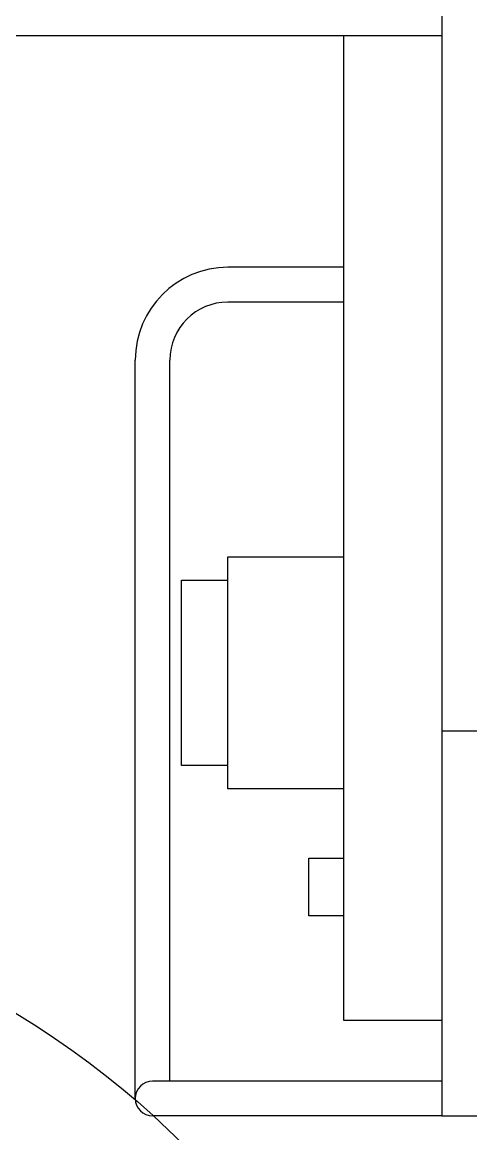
# Model space of a CAD drawing. Header units: millimetres. Extents: x -3377 to 119122, y -22007 to 15479.
# Drawn here: x 28829.1 to 28867.8, y 9999.5 to 10095.4 of the extents above; entities that cross this region are included whole.
import ezdxf

# ---------------------------------------------------------------- set-up
doc = ezdxf.new("R2010")
doc.units = ezdxf.units.MM
doc.header["$LTSCALE"] = 150
doc.header["$MEASUREMENT"] = 0
doc.linetypes.add('HIDDEN', pattern=[0.375, 0.25, -0.125])
doc.layers.get('0').update_dxf_attribs({"plot": 0})
for name, color, linetype in [('COL', 1, 'Continuous'), ('DIM1', 7, 'Continuous'), ('TOIL', 6, 'Continuous'), ('WALL2', 3, 'Continuous')]:
    doc.layers.add(name, color=color, linetype=linetype)
doc.layers.add('S-ARCH', color=252, linetype='Continuous', plot=False)

# ---------------------------------------------------------------- blocks, each defined once
blk = doc.blocks.new('A$C704E4F0D')
at = {"color": 252}
blk.add_line((-750, 615), (-580, 615), dxfattribs=at)
at = {"layer": 'COL', "color": 252}
blk.add_lwpolyline([(-495, 695), (-580, 695), (-580, 555), (-495, 555)], close=True, dxfattribs=at)
at = {"layer": 'DIM1', "color": 252, "linetype": 'HIDDEN'}
blk.add_circle((-655.36517, 466.28346), 75, dxfattribs=at)
at = {"layer": 'TOIL', "color": 252}
for p, q in [((-588.47247, 530, 0), (-588.47247, 615, 0)), ((-588.47247, 595, 0), (-598.47247, 595, 0)), ((-588.47247, 592, 0), (-598.47247, 592, 0)), ((-606.47247, 523.26641, 0), (-606.47247, 587, 0)), ((-603.47247, 524.76641, 0), (-603.47247, 587, 0)), ((-580, 530), (-588.47247, 530, 0)), ((-580, 524.76641), (-604.97247, 524.76641, 0)), ((-580, 521.76641), (-604.97247, 521.76641, 0))]:
    blk.add_line(p, q, dxfattribs=at)
at = {"layer": 'TOIL', "color": 252, "elevation": 0}
for points in [[(-588.47247, 550), (-598.47247, 550), (-598.47247, 570), (-588.47247, 570)], [(-598.47247, 552), (-602.47247, 552), (-602.47247, 568), (-598.47247, 568)], [(-588.47247, 539.0177), (-591.47247, 539.0177), (-591.47247, 544.0177), (-588.47247, 544.0177)]]:
    blk.add_lwpolyline(points, dxfattribs=at)
at = {"layer": 'TOIL', "color": 252}
for centre, radius, end in [((-598.47247, 587, 0), 8, 180), ((-598.47247, 587, 0), 5, 180), ((-604.97247, 523.26641, 0), 1.5, 270)]:
    blk.add_arc(centre, radius, 90, end, dxfattribs=at)
at = {"layer": 'WALL2', "color": 252}
blk.add_lwpolyline([(-580, 555), (-580, 521.76641), (-510, 521.76641)], dxfattribs=at)
blk = doc.blocks.new('2021-1102')
blk.add_blockref('A$C704E4F0D', (17334.931, -6040.974))

msp = doc.modelspace()

# ---------------------------------------------------------------- block references
at = {"layer": 'S-ARCH'}
msp.add_blockref('2021-1102', (12110.4, 15520.271), dxfattribs=at)

doc.saveas('drawing.dxf')
